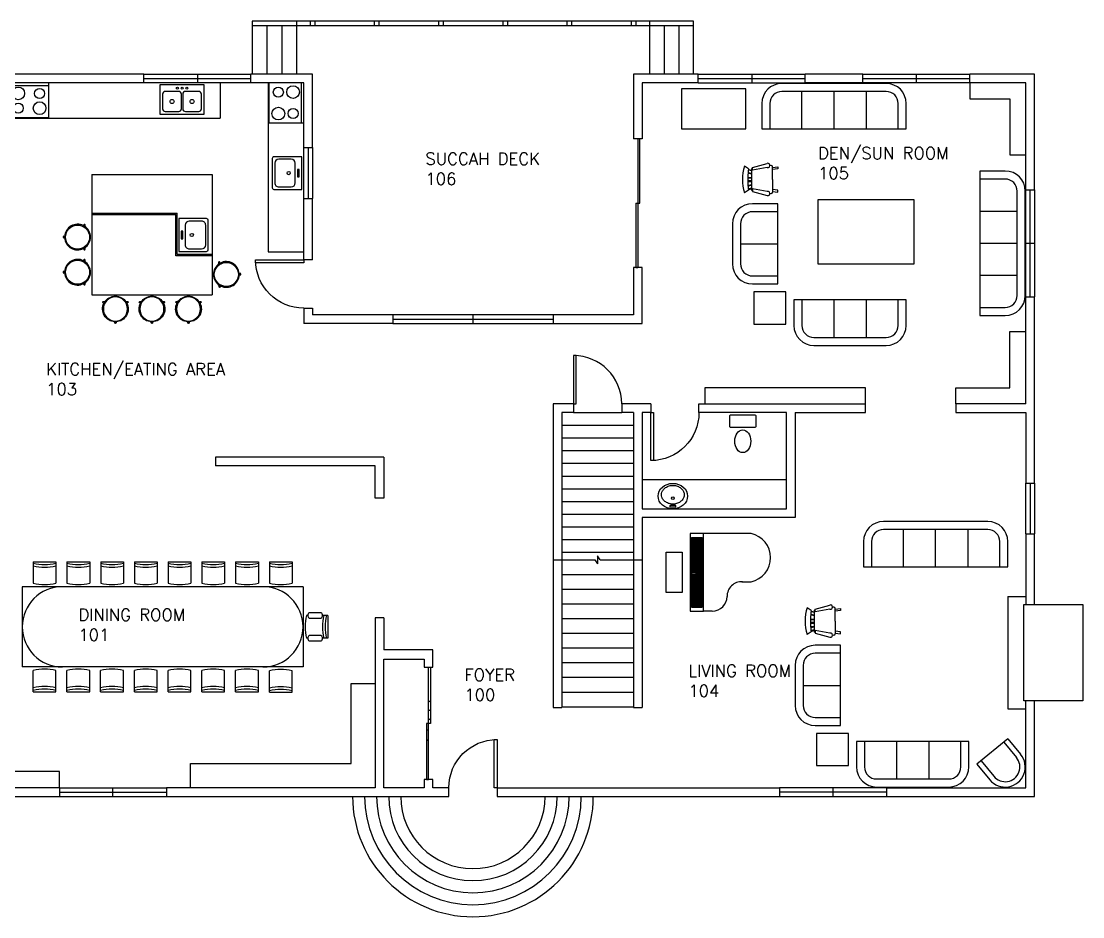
# Model space of a CAD drawing. Header units: inches. Extents: x -360 to 876, y -90 to 580.
# Drawn here: x 82 to 876, y -90 to 580 of the extents above; entities that cross this region are included whole.
import ezdxf

# ---------------------------------------------------------------- set-up
doc = ezdxf.new("R2010")
doc.units = ezdxf.units.IN
doc.header["$MEASUREMENT"] = 0
for name, color, linetype in [('flr-1', 30, 'Continuous'), ('flr-1-door', 2, 'Continuous'), ('flr-1-furn', 230, 'Continuous'), ('flr-1-glaz', 2, 'Continuous'), ('flr-1-glaz-sill', 1, 'Continuous')]:
    doc.layers.add(name, color=color, linetype=linetype)
doc.layers.add('flr-1-a-anno-text', color=7, linetype='Continuous', true_color=0x3fd968)
doc.styles.add('Roman', font='romans')

# ---------------------------------------------------------------- blocks, each defined once
blk = doc.blocks.new('door-36')
blk.add_lwpolyline([(0, 0), (2, 0), (2, 36), (0, 36)], close=True)
blk.add_arc((0, 0), 36, 0, 90)
blk = doc.blocks.new('range')
blk.add_line((-15, -2), (15, -2))
blk.add_lwpolyline([(-15, -26), (15, -26), (15, 0), (-15, 0)], close=True)
for centre, radius in [((-8, -8), 4.75), ((8, -8), 3.75), ((-8, -19), 3.75), ((8, -19), 4.75)]:
    blk.add_circle(centre, radius)
blk = doc.blocks.new('Piano - Baby Grand')
at = {"linetype": 'Continuous'}
for p, q in [((-29, 8.250005), (-29, -27.249995)), ((7, 1.250005), (7, 8.250005)), ((29, -20.749995), (29, -27.249995)), ((-29, -27.249995), (-29, -37.249995)), ((29, -27.249995), (-29, -27.249995)), ((-26, -36.249995), (-26, -28.249995)), ((-26, -28.249995), (26, -28.249995)), ((-25.25, -33.249995), (-25.25, -28.249995)), ((-24.75, -28.249995), (-24.75, -33.249995)), ((-24.25, -33.249995), (-24.25, -28.249995)), ((-23.75, -28.249995), (-23.75, -33.249995)), ((-23, -36.249995), (-23, -28.249995)), ((-22.25, -33.249995), (-22.25, -28.249995)), ((-21.75, -28.249995), (-21.75, -33.249995)), ((-21.25, -33.249995), (-21.25, -28.249995)), ((-20.75, -28.249995), (-20.75, -33.249995)), ((-20.25, -33.249995), (-20.25, -28.249995)), ((-19.75, -28.249995), (-19.75, -33.249995)), ((-19, -36.249995), (-19, -28.249995)), ((-18.25, -33.249995), (-18.25, -28.249995)), ((-17.75, -28.249995), (-17.75, -33.249995)), ((-17.25, -33.249995), (-17.25, -28.249995)), ((-16.75, -28.249995), (-16.75, -33.249995)), ((-16, -36.249995), (-16, -28.249995)), ((-15.25, -33.249995), (-15.25, -28.249995)), ((-14.75, -28.249995), (-14.75, -33.249995)), ((-14.25, -33.249995), (-14.25, -28.249995)), ((-13.75, -28.249995), (-13.75, -33.249995)), ((-13.25, -33.249995), (-13.25, -28.249995)), ((-12.75, -28.249995), (-12.75, -33.249995)), ((-12, -36.249995), (-12, -28.249995)), ((-11.25, -33.249995), (-11.25, -28.249995)), ((-10.75, -28.249995), (-10.75, -33.249995)), ((-10.25, -33.249995), (-10.25, -28.249995)), ((-9.75, -28.249995), (-9.75, -33.249995)), ((-9, -36.249995), (-9, -28.249995)), ((-8.25, -33.249995), (-8.25, -28.249995)), ((-7.75, -28.249995), (-7.75, -33.249995)), ((-7.25, -33.249995), (-7.25, -28.249995)), ((-6.75, -28.249995), (-6.75, -33.249995)), ((-6.25, -33.249995), (-6.25, -28.249995)), ((-5.75, -28.249995), (-5.75, -33.249995)), ((-5, -36.249995), (-5, -28.249995)), ((-4.25, -33.249995), (-4.25, -28.249995)), ((-3.75, -28.249995), (-3.75, -33.249995)), ((-3.25, -33.249995), (-3.25, -28.249995)), ((-2.75, -28.249995), (-2.75, -33.249995)), ((-2, -36.249995), (-2, -28.249995)), ((-1.25, -33.249995), (-1.25, -28.249995)), ((-0.75, -28.249995), (-0.75, -33.249995)), ((-0.25, -33.249995), (-0.25, -28.249995)), ((0.25, -28.249995), (0.25, -33.249995)), ((0.75, -33.249995), (0.75, -28.249995)), ((1.25, -28.249995), (1.25, -33.249995)), ((2, -36.249995), (2, -28.249995)), ((2.75, -33.249995), (2.75, -28.249995)), ((3.25, -28.249995), (3.25, -33.249995)), ((3.75, -33.249995), (3.75, -28.249995)), ((4.25, -28.249995), (4.25, -33.249995)), ((5, -36.249995), (5, -28.249995)), ((5.75, -33.249995), (5.75, -28.249995)), ((6.25, -28.249995), (6.25, -33.249995)), ((6.75, -33.249995), (6.75, -28.249995)), ((7.25, -28.249995), (7.25, -33.249995)), ((7.75, -33.249995), (7.75, -28.249995)), ((8.25, -28.249995), (8.25, -33.249995)), ((9, -36.249995), (9, -28.249995)), ((9.75, -33.249995), (9.75, -28.249995)), ((10.25, -28.249995), (10.25, -33.249995)), ((10.75, -33.249995), (10.75, -28.249995)), ((11.25, -28.249995), (11.25, -33.249995)), ((12, -36.249995), (12, -28.249995)), ((12.75, -33.249995), (12.75, -28.249995)), ((13.25, -28.249995), (13.25, -33.249995)), ((13.75, -33.249995), (13.75, -28.249995)), ((14.25, -28.249995), (14.25, -33.249995)), ((14.75, -33.249995), (14.75, -28.249995)), ((15.25, -28.249995), (15.25, -33.249995)), ((16, -36.249995), (16, -28.249995)), ((16.75, -33.249995), (16.75, -28.249995)), ((17.25, -28.249995), (17.25, -33.249995)), ((17.75, -33.249995), (17.75, -28.249995)), ((18.25, -28.249995), (18.25, -33.249995)), ((19, -36.249995), (19, -28.249995)), ((19.75, -33.249995), (19.75, -28.249995)), ((20.25, -28.249995), (20.25, -33.249995)), ((20.75, -33.249995), (20.75, -28.249995)), ((21.25, -28.249995), (21.25, -33.249995)), ((21.75, -33.249995), (21.75, -28.249995)), ((22.25, -28.249995), (22.25, -33.249995)), ((23, -36.249995), (23, -28.249995)), ((23.75, -33.249995), (23.75, -28.249995)), ((24.25, -28.249995), (24.25, -33.249995)), ((24.75, -33.249995), (24.75, -28.249995)), ((25.25, -28.249995), (25.25, -33.249995)), ((26, -36.249995), (26, -28.249995)), ((29, -37.249995), (29, -27.249995)), ((-29, -37.249995), (29, -37.249995)), ((-26, -36.249995), (-25, -36.249995)), ((-25, -33.249995), (-25.25, -33.249995)), ((-24.75, -33.249995), (-25, -33.249995)), ((-25, -36.249995), (-25, -33.249995)), ((-25, -36.249995), (-24, -36.249995)), ((-24, -33.249995), (-24.25, -33.249995)), ((-23.75, -33.249995), (-24, -33.249995)), ((-24, -36.249995), (-24, -33.249995)), ((-24, -36.249995), (-23, -36.249995)), ((-23, -36.249995), (-22, -36.249995)), ((-22, -33.249995), (-22.25, -33.249995)), ((-21.75, -33.249995), (-22, -33.249995)), ((-22, -36.249995), (-22, -33.249995)), ((-22, -36.249995), (-21, -36.249995)), ((-21, -33.249995), (-21.25, -33.249995)), ((-20.75, -33.249995), (-21, -33.249995)), ((-21, -36.249995), (-21, -33.249995)), ((-21, -36.249995), (-20, -36.249995)), ((-20, -33.249995), (-20.25, -33.249995)), ((-19.75, -33.249995), (-20, -33.249995)), ((-20, -36.249995), (-20, -33.249995)), ((-20, -36.249995), (-19, -36.249995)), ((-19, -36.249995), (-18, -36.249995)), ((-18, -33.249995), (-18.25, -33.249995)), ((-17.75, -33.249995), (-18, -33.249995)), ((-18, -36.249995), (-18, -33.249995)), ((-18, -36.249995), (-17, -36.249995)), ((-17, -33.249995), (-17.25, -33.249995)), ((-16.75, -33.249995), (-17, -33.249995)), ((-17, -36.249995), (-17, -33.249995)), ((-17, -36.249995), (-16, -36.249995)), ((-16, -36.249995), (-15, -36.249995)), ((-15, -33.249995), (-15.25, -33.249995)), ((-14.75, -33.249995), (-15, -33.249995)), ((-15, -36.249995), (-15, -33.249995)), ((-15, -36.249995), (-14, -36.249995)), ((-14, -33.249995), (-14.25, -33.249995)), ((-13.75, -33.249995), (-14, -33.249995)), ((-14, -36.249995), (-14, -33.249995)), ((-14, -36.249995), (-13, -36.249995)), ((-13, -33.249995), (-13.25, -33.249995)), ((-12.75, -33.249995), (-13, -33.249995)), ((-13, -36.249995), (-13, -33.249995)), ((-13, -36.249995), (-12, -36.249995)), ((-12, -36.249995), (-11, -36.249995)), ((-11, -33.249995), (-11.25, -33.249995)), ((-10.75, -33.249995), (-11, -33.249995)), ((-11, -36.249995), (-11, -33.249995)), ((-11, -36.249995), (-10, -36.249995)), ((-10, -33.249995), (-10.25, -33.249995)), ((-9.75, -33.249995), (-10, -33.249995)), ((-10, -36.249995), (-10, -33.249995)), ((-10, -36.249995), (-9, -36.249995)), ((-9, -36.249995), (-8, -36.249995)), ((-8, -33.249995), (-8.25, -33.249995)), ((-7.75, -33.249995), (-8, -33.249995)), ((-8, -36.249995), (-8, -33.249995)), ((-8, -36.249995), (-7, -36.249995)), ((-7, -33.249995), (-7.25, -33.249995)), ((-6.75, -33.249995), (-7, -33.249995)), ((-7, -36.249995), (-7, -33.249995)), ((-7, -36.249995), (-6, -36.249995)), ((-6, -33.249995), (-6.25, -33.249995)), ((-5.75, -33.249995), (-6, -33.249995)), ((-6, -36.249995), (-6, -33.249995)), ((-6, -36.249995), (-5, -36.249995)), ((-5, -36.249995), (-4, -36.249995)), ((-4, -33.249995), (-4.25, -33.249995)), ((-3.75, -33.249995), (-4, -33.249995)), ((-4, -36.249995), (-4, -33.249995)), ((-4, -36.249995), (-3, -36.249995)), ((-3, -33.249995), (-3.25, -33.249995)), ((-2.75, -33.249995), (-3, -33.249995)), ((-3, -36.249995), (-3, -33.249995)), ((-3, -36.249995), (-2, -36.249995)), ((-2, -36.249995), (-1, -36.249995)), ((-1, -33.249995), (-1.25, -33.249995)), ((-0.75, -33.249995), (-1, -33.249995)), ((-1, -36.249995), (-1, -33.249995)), ((-1, -36.249995), (0, -36.249995)), ((0, -33.249995), (-0.25, -33.249995)), ((0.25, -33.249995), (0, -33.249995)), ((0, -36.249995), (0, -33.249995)), ((0, -36.249995), (1, -36.249995)), ((1, -33.249995), (0.75, -33.249995)), ((1.25, -33.249995), (1, -33.249995)), ((1, -36.249995), (1, -33.249995)), ((1, -36.249995), (2, -36.249995)), ((2, -36.249995), (3, -36.249995)), ((3, -33.249995), (2.75, -33.249995)), ((3.25, -33.249995), (3, -33.249995)), ((3, -36.249995), (3, -33.249995)), ((3, -36.249995), (4, -36.249995)), ((4, -33.249995), (3.75, -33.249995)), ((4.25, -33.249995), (4, -33.249995)), ((4, -36.249995), (4, -33.249995)), ((4, -36.249995), (5, -36.249995)), ((5, -36.249995), (6, -36.249995)), ((6, -33.249995), (5.75, -33.249995)), ((6.25, -33.249995), (6, -33.249995)), ((6, -36.249995), (6, -33.249995)), ((6, -36.249995), (7, -36.249995)), ((7, -33.249995), (6.75, -33.249995)), ((7.25, -33.249995), (7, -33.249995)), ((7, -36.249995), (7, -33.249995)), ((7, -36.249995), (8, -36.249995)), ((8, -33.249995), (7.75, -33.249995)), ((8.25, -33.249995), (8, -33.249995)), ((8, -36.249995), (8, -33.249995)), ((8, -36.249995), (9, -36.249995)), ((9, -36.249995), (10, -36.249995)), ((10, -33.249995), (9.75, -33.249995)), ((10.25, -33.249995), (10, -33.249995)), ((10, -36.249995), (10, -33.249995)), ((10, -36.249995), (11, -36.249995)), ((11, -33.249995), (10.75, -33.249995)), ((11.25, -33.249995), (11, -33.249995)), ((11, -36.249995), (11, -33.249995)), ((11, -36.249995), (12, -36.249995)), ((12, -36.249995), (13, -36.249995)), ((13, -33.249995), (12.75, -33.249995)), ((13.25, -33.249995), (13, -33.249995)), ((13, -36.249995), (13, -33.249995)), ((13, -36.249995), (14, -36.249995)), ((14, -33.249995), (13.75, -33.249995)), ((14.25, -33.249995), (14, -33.249995)), ((14, -36.249995), (14, -33.249995)), ((14, -36.249995), (15, -36.249995)), ((15, -33.249995), (14.75, -33.249995)), ((15.25, -33.249995), (15, -33.249995)), ((15, -36.249995), (15, -33.249995)), ((15, -36.249995), (16, -36.249995)), ((16, -36.249995), (17, -36.249995)), ((17, -33.249995), (16.75, -33.249995)), ((17.25, -33.249995), (17, -33.249995)), ((17, -36.249995), (17, -33.249995)), ((17, -36.249995), (18, -36.249995)), ((18, -33.249995), (17.75, -33.249995)), ((18.25, -33.249995), (18, -33.249995)), ((18, -36.249995), (18, -33.249995)), ((18, -36.249995), (19, -36.249995)), ((19, -36.249995), (20, -36.249995)), ((20, -33.249995), (19.75, -33.249995)), ((20.25, -33.249995), (20, -33.249995)), ((20, -36.249995), (20, -33.249995)), ((20, -36.249995), (21, -36.249995)), ((21, -33.249995), (20.75, -33.249995)), ((21.25, -33.249995), (21, -33.249995)), ((21, -36.249995), (21, -33.249995)), ((21, -36.249995), (22, -36.249995)), ((22, -33.249995), (21.75, -33.249995)), ((22.25, -33.249995), (22, -33.249995)), ((22, -36.249995), (22, -33.249995)), ((22, -36.249995), (23, -36.249995)), ((23, -36.249995), (24, -36.249995)), ((24, -33.249995), (23.75, -33.249995)), ((24.25, -33.249995), (24, -33.249995)), ((24, -36.249995), (24, -33.249995)), ((24, -36.249995), (25, -36.249995)), ((25, -33.249995), (24.75, -33.249995)), ((25.25, -33.249995), (25, -33.249995)), ((25, -36.249995), (25, -33.249995)), ((25, -36.249995), (26, -36.249995))]:
    blk.add_line(p, q, dxfattribs=at)
for centre, radius, start, end in [((-11, 4.327585), 18.42241, 12.29325, 167.7067), ((18, 1.250005), 11, 177.3974, 270), ((18, -20.749995), 11, 0, 90)]:
    blk.add_arc(centre, radius, start, end, dxfattribs=at)
blk = doc.blocks.new('love seat')
for p, q in [((15, 34), (-15, 34)), ((15, 28), (-15, 28)), ((0, 28), (0, 0)), ((-30, 19), (-30, 0)), ((-24, 19), (-24, 0)), ((24, 0), (24, 19)), ((30, 0), (30, 19)), ((-30, 0), (30, 0))]:
    blk.add_line(p, q)
for centre, radius, start, end in [((-15, 19), 15, 90, 180), ((15, 19), 15, 0, 90), ((-15, 19), 9, 90, 180), ((15, 19), 9, 0, 90)]:
    blk.add_arc(centre, radius, start, end)
blk = doc.blocks.new('chair-2')
for p, q in [((-15, 0), (-15, 15)), ((-11, 0), (-11, 15)), ((11, 0), (11, 15)), ((15, 0), (15, 15)), ((-15, 0), (15, 0))]:
    blk.add_line(p, q)
for radius in [15, 11]:
    blk.add_arc((0, 15), radius, 0, 180)
blk = doc.blocks.new('Chair - Rocking')
at = {"linetype": 'Continuous'}
for p, q in [((-9, -7.5), (-12, -18.49999)), ((-8, -4.5), (-10, -1.5)), ((-7, -7.5), (-9, -7.5)), ((-9, -18.49999), (-7, -7.5)), ((-8.23428, -6.99939), (-8.3093, -7.47958)), ((-8.23041, -7), (8.23915, -7)), ((-7.5, -4.5), (-7, -7)), ((-6.5, -7), (-7.02225, -4.43)), ((-4.5, -7), (-4.96674, -4.19951)), ((-4, -7), (-4.40532, -4.16272)), ((-1.5, -4.05012), (-1.5, -7)), ((-1, -7), (-1, -4.05012)), ((1, -7), (1, -4.04655)), ((1.5, -4.05012), (1.5, -7)), ((4, -7), (4.40187, -4.18694)), ((4.5, -7), (4.96761, -4.19437)), ((6.5, -7), (7, -4.4057)), ((7.5, -4.5), (7, -7)), ((7, -7.5), (9, -7.5)), ((9, -18.49999), (7, -7.5)), ((8, -4.5), (10, -1.5)), ((8.31071, -7.48854), (8.23449, -7.00073)), ((9, -7.5), (12, -18.49999)), ((-10.36644, -20.64523), (-10.5, -21.49999)), ((-9, -22.49999), (-9.5, -26.49999)), ((0, -22.49999), (-9.5, -22.49999)), ((-8, -26.49999), (-7.5, -22.49999)), ((0, -22.49999), (9.5, -22.49999)), ((8, -26.49999), (7.5, -22.49999)), ((9, -22.49999), (9.5, -26.49999)), ((10.5, -21.49999), (10.3575, -20.58798)), ((-9.5, -26.49999), (-8, -26.49999)), ((9.5, -26.49999), (8, -26.49999))]:
    blk.add_line(p, q, dxfattribs=at)
for centre, radius, start, end in [((0, -34.08333), 34.08333, 72.93847, 107.0615), ((0, -68.25004), 64.25, 93.92211, 97.15267), ((0, -68.25004), 64.25, 82.84733, 93.92211), ((-10.5, -18.99999), 1.58114, 161.5651, 18.43495), ((-9.5, -21.49999), 1, 180, 270), ((10.5, -18.99999), 1.58114, 161.5651, 18.43495), ((9.5, -21.49999), 1, 270, 0)]:
    blk.add_arc(centre, radius, start, end, dxfattribs=at)
blk = doc.blocks.new('night table')
blk.add_lwpolyline([(0, 0), (18, 0), (18, 18), (0, 18)], close=True)
blk = doc.blocks.new('lav-1')
for p, q in [((6, -4), (-6, -4)), ((-8.5, -6.5), (-8.5, -14)), ((8.5, -14), (8.5, -6.5)), ((-6, -16.5), (6, -16.5))]:
    blk.add_line(p, q)
blk.add_lwpolyline([(-9, -18), (9, -18, 0.414214), (10, -17), (10, 0), (-10, 0), (-10, -17, 0.414214)], format="xyb", close=True)
blk.add_lwpolyline([(-2.25, -2.5), (2.25, -2.5), (2.25, -1.5), (-2.25, -1.5)], close=True)
blk.add_circle((0, -8), 1)
for centre, start, end in [((-6, -6.5), 90, 180), ((6, -6.5), 0, 90), ((-6, -14), 180, 270), ((6, -14), 270, 0)]:
    blk.add_arc(centre, 2.5, start, end)
blk = doc.blocks.new('sink-1')
blk.add_lwpolyline([(0, 0), (33, 0), (33, 22), (0, 22)], close=True)
for points in [[(4, 2), (14, 2, 0.414214), (16, 4), (16, 15, 0.414214), (14, 17), (4, 17, 0.414214), (2, 15), (2, 4, 0.414214)], [(19, 2), (29, 2, 0.414214), (31, 4), (31, 15, 0.414214), (29, 17), (19, 17, 0.414214), (17, 15), (17, 4, 0.414214)]]:
    blk.add_lwpolyline(points, format="xyb", close=True)
for centre, radius in [((13, 19.5), 0.75), ((16.5, 19.5), 0.75), ((20, 19.5), 0.75), ((9, 9.5), 1.5), ((24, 9.5), 1.5)]:
    blk.add_circle(centre, radius)
blk = doc.blocks.new('stool')
for p, q in [((9.13, 18.62), (9.13, 19.88)), ((9.62, 18.62), (9.62, 19.25)), ((10.13, 18.62), (10.13, 19.88)), ((0.5, 4.93), (1.58, 5.56)), ((1, 4.07), (2.08, 4.69)), ((1.29, 4.81), (1.83, 5.12)), ((17.17, 4.69), (18.25, 4.07)), ((17.42, 5.12), (17.96, 4.81)), ((17.67, 5.56), (18.75, 4.93))]:
    blk.add_line(p, q)
blk.add_circle((9.62, 9.62), 9)
for centre, radius, start, end in [((9.62, 9.62), 9.62, 92.97774, 207.02226), ((9.62, 19.88), 0.625, 323.1301, 216.8699), ((9.62, 19.88), 0.5, 0, 180), ((9.62, 9.62), 9.62, 332.97774, 87.02226), ((0.75, 4.5), 0.625, 83.1301, 336.8699), ((0.75, 4.5), 0.5, 120, 300), ((9.62, 9.62), 9.62, 212.97774, 327.02226), ((18.5, 4.5), 0.625, 203.1301, 96.8699), ((18.5, 4.5), 0.5, 240, 60)]:
    blk.add_arc(centre, radius, start, end)
blk = doc.blocks.new('lav-2')
blk.add_lwpolyline([(-2.25, -2.5), (2.25, -2.5), (2.25, -1.5), (-2.25, -1.5)], close=True)
blk.add_circle((0, -8), 1)
blk.add_ellipse((0, -9.5), major_axis=(11, 0), ratio=0.863636)
blk.add_open_spline([(8.5, -10.5), (8.5, -9.88), (8.4, -9.25), (7.93, -7.88), (7.51, -7.13), (6.34, -5.78), (5.6, -5.18), (3.88, -4.22), (2.91, -3.87), (0.86, -3.48), (-0.22, -3.45), (-2.3, -3.71), (-3.31, -4), (-5.11, -4.85), (-5.91, -5.41), (-7.2, -6.7), (-7.69, -7.43), (-8.34, -8.94), (-8.5, -9.73), (-8.5, -11.3), (-8.33, -12.09), (-7.67, -13.6), (-7.18, -14.33), (-5.88, -15.61), (-5.08, -16.17), (-3.27, -17.02), (-2.26, -17.3), (-0.17, -17.55), (0.9, -17.51), (2.95, -17.12), (3.92, -16.76), (5.63, -15.8), (6.37, -15.19), (7.53, -13.84), (7.95, -13.09), (8.4, -11.73), (8.5, -11.11), (8.5, -10.5)], degree=3, knots=[0, 0, 0, 0, 0.283107, 0.283107, 0.640727, 0.640727, 0.998347, 0.998347, 1.355967, 1.355967, 1.713588, 1.713588, 2.071208, 2.071208, 2.428828, 2.428828, 2.786448, 2.786448, 3.144068, 3.144068, 3.501688, 3.501688, 3.859308, 3.859308, 4.216928, 4.216928, 4.574549, 4.574549, 4.932169, 4.932169, 5.289789, 5.289789, 5.647409, 5.647409, 6.005029, 6.005029, 6.283185, 6.283185, 6.283185, 6.283185])
blk = doc.blocks.new('water-closet')
blk.add_lwpolyline([(-9, -9), (9, -9, 0.414214), (10, -8), (10, -1, 0.414214), (9, 0), (-9, 0, 0.414214), (-10, -1), (-10, -8, 0.414214)], format="xyb", close=True)
blk.add_ellipse((0, -19.5), major_axis=(0, 8.5), ratio=0.705882)

msp = doc.modelspace()

# ---------------------------------------------------------------- linework, layer by layer
at = {"layer": 'flr-1'}
for p, q in [((585, 579.5), (255, 579.5)), ((255, 579.5), (255, 540)), ((288, 579.5), (288, 540)), ((298.25, 579.5), (298.25, 576)), ((301.75, 579.5), (301.75, 576)), ((346.25, 579.5), (346.25, 576)), ((349.75, 579.5), (349.75, 576)), ((394.25, 579.5), (394.25, 576)), ((397.75, 579.5), (397.75, 576)), ((442.25, 579.5), (442.25, 576)), ((445.75, 579.5), (445.75, 576)), ((490.25, 579.5), (490.25, 576)), ((493.75, 579.5), (493.75, 576)), ((538.25, 579.5), (538.25, 576)), ((541.75, 579.5), (541.75, 576)), ((552, 579.5), (552, 540)), ((585, 540), (585, 579.5)), ((585, 576), (255, 576)), ((266, 576), (266, 540)), ((277, 576), (277, 540)), ((563, 576), (563, 540)), ((574, 576), (574, 540)), ((174, 540), (0, 540)), ((174, 533.5), (174, 540)), ((300, 540), (254, 540)), ((254, 533.5), (254, 540)), ((300, 485), (300, 540)), ((540, 540), (540, 491.5)), ((588.5, 540), (540, 540)), ((588.5, 533.5), (588.5, 540)), ((668.5, 533.5), (668.5, 540)), ((711.5, 540), (668.5, 540)), ((711.5, 533.5), (711.5, 540)), ((840, 540), (791.5, 540)), ((791.5, 533.5), (791.5, 540)), ((840, 453.5), (840, 540)), ((174, 533.5), (73, 533.5)), ((293.5, 533.5), (254, 533.5)), ((293.5, 485), (293.5, 533.5)), ((546.5, 533.5), (546.5, 491.5)), ((588.5, 533.5), (546.5, 533.5)), ((711.5, 533.5), (668.5, 533.5)), ((833.5, 533.5), (791.5, 533.5)), ((833.5, 453.5), (833.5, 533.5)), ((293.5, 485), (300, 485)), ((546.5, 491.5), (540, 491.5)), ((833.5, 453.5), (840, 453.5)), ((293.5, 401), (293.5, 447)), ((293.5, 447), (300, 447)), ((300, 401), (300, 447)), ((300, 401), (293.5, 401)), ((546.5, 395.5), (540, 395.5)), ((540, 395.5), (540, 360)), ((546.5, 353.5), (546.5, 395.5)), ((833.5, 293.5), (833.5, 373.5)), ((833.5, 373.5), (840, 373.5)), ((840, 234.25), (840, 373.5)), ((293.5, 365), (293.5, 353.5)), ((293.5, 365), (300, 365)), ((300, 365), (300, 360)), ((360, 360), (300, 360)), ((360, 360), (360, 353.5)), ((540, 360), (480, 360)), ((480, 360), (480, 353.5)), ((360, 353.5), (293.5, 353.5)), ((480, 353.5), (546.5, 353.5)), ((480, 293.5), (480, 66.5)), ((495.25, 293.5), (480, 293.5)), ((486.5, 287), (486.5, 66.5)), ((495.25, 287), (486.5, 287)), ((495.25, 293.5), (495.25, 287)), ((495.25, 287), (531.25, 287)), ((553, 293.5), (531.25, 293.5)), ((531.25, 293.5), (531.25, 287)), ((540, 287), (531.25, 287)), ((540, 287), (540, 66.5)), ((546.5, 287), (546.5, 215)), ((553, 287), (546.5, 287)), ((553, 293.5), (553, 287)), ((589, 287), (589, 293.5)), ((589, 293.5), (713.5, 293.5)), ((654.5, 287), (589, 287)), ((654.5, 215), (654.5, 287)), ((661, 287), (661, 208.5)), ((661, 287), (713.5, 287)), ((713.5, 287), (713.5, 293.5)), ((833.5, 293.5), (781, 293.5)), ((781, 293.5), (781, 287)), ((781, 287), (833.5, 287)), ((833.5, 287), (833.5, 234.25)), ((486.5, 277.5), (540, 277.5)), ((486.5, 268), (540, 268)), ((486.5, 258.5), (540, 258.5)), ((353.5, 253.5), (227.5, 253.5)), ((227.5, 253.5), (227.5, 247)), ((347, 247), (227.5, 247)), ((347, 223), (347, 247)), ((353.5, 253.5), (353.5, 223)), ((486.5, 249), (540, 249)), ((486.5, 239.5), (540, 239.5)), ((833.5, 234.25), (840, 234.25)), ((353.5, 223), (347, 223)), ((486.5, 230), (540, 230)), ((486.5, 220.5), (540, 220.5)), ((546.5, 215), (654.5, 215)), ((486.5, 211), (540, 211)), ((661, 208.5), (546.5, 208.5)), ((546.5, 208.5), (546.5, 66.5)), ((486.5, 201.5), (540, 201.5)), ((486.5, 192), (540, 192)), ((833.5, 196.25), (840, 196.25)), ((833.5, 196.25), (833.5, 143.5)), ((840, 143.5), (840, 196.25)), ((480, 176.75), (511.25, 176.75)), ((486.5, 182.5), (540, 182.5)), ((511.25, 176.75), (513.25, 173.75)), ((513.25, 179.75), (513.25, 173.75)), ((515.25, 176.75), (513.25, 179.75)), ((515.25, 176.75), (546.5, 176.75)), ((486.5, 166), (540, 166)), ((486.5, 155), (540, 155)), ((486.5, 144), (540, 144)), ((832, 143.5), (876, 143.5)), ((832, 71.5), (832, 143.5)), ((876, 143.5), (876, 71.5)), ((347, 133.5), (347, 6.5)), ((353.5, 133.5), (347, 133.5)), ((353.5, 133.5), (353.5, 109.5)), ((486.5, 133), (540, 133)), ((486.5, 122), (540, 122)), ((390, 109.5), (353.5, 109.5)), ((390, 96.5), (390, 109.5)), ((486.5, 111), (540, 111)), ((353.5, 6.5), (353.5, 102.5)), ((353.5, 102.5), (383.5, 102.5)), ((383.5, 102.5), (383.5, 96.5)), ((383.5, 96.5), (390, 96.5)), ((486.5, 100), (540, 100)), ((486.5, 89), (540, 89)), ((486.5, 78), (540, 78)), ((876, 71.5), (832, 71.5)), ((833.5, 6.5), (833.5, 71.5)), ((840, 0), (840, 71.5)), ((480, 66.5), (486.5, 66.5)), ((486.5, 67), (540, 67)), ((540, 66.5), (546.5, 66.5)), ((390, 12.5), (383.5, 12.5)), ((383.5, 12.5), (383.5, 6.5)), ((390, 6.5), (390, 12.5)), ((-60, 0), (110.75, 0)), ((110.75, 6.5), (6.5, 6.5)), ((110.75, 6.5), (110.75, 0)), ((347, 6.5), (190.75, 6.5)), ((190.75, 6.5), (190.75, 0)), ((383.5, 6.5), (353.5, 6.5)), ((402, 6.5), (390, 6.5)), ((402, 0), (402, 6.5)), ((438, 6.5), (649.25, 6.5)), ((438, 6.5), (438, 0)), ((649.25, 6.5), (649.25, 0)), ((729.25, 6.5), (729.25, 0)), ((729.25, 6.5), (833.5, 6.5)), ((190.75, 0), (402, 0)), ((438, 0), (649.25, 0)), ((729.25, 0), (840, 0))]:
    msp.add_line(p, q, dxfattribs=at)
for radius, start, end in [(78, 114.01974, 115.23184), (72, 116.16593, 117.50368), (66, 118.75469, 120.25092), (60, 123.65334, 125.39195), (54, 128.00576, 130.05469), (90, 180, 360), (81, 180, 360), (72, 180, 360), (63, 180, 360), (54, 180, 360)]:
    msp.add_arc((420, 0), radius, start, end, dxfattribs=at)
at = {"layer": 'flr-1-door'}
for p, q in [((543.25, 491.5), (543.25, 395.5)), ((544.75, 491.5), (543.25, 491.5)), ((544.75, 443.5), (544.75, 491.5)), ((541.75, 443.5), (544.75, 443.5)), ((541.75, 443.5), (541.75, 395.5)), ((541.75, 395.5), (543.25, 395.5)), ((386.75, 12.5), (386.75, 96.5)), ((386.75, 96.5), (388.25, 96.5)), ((388.25, 96.5), (388.25, 54.5)), ((388.25, 54.5), (385.25, 54.5)), ((385.25, 54.5), (385.25, 12.5)), ((385.25, 12.5), (386.75, 12.5))]:
    msp.add_line(p, q, dxfattribs=at)
at = {"layer": 'flr-1-furn'}
for p, q in [((231, 533.5), (231, 507)), ((267, 533.5), (267, 407)), ((729, 533), (651, 533)), ((791.5, 533.5), (791.5, 521.5)), ((729, 527), (651, 527)), ((666, 499), (666, 527)), ((690, 499), (690, 527)), ((714, 527), (714, 499)), ((636, 518), (636, 499)), ((642, 518), (642, 499)), ((738, 499), (738, 518)), ((744, 499), (744, 518)), ((791.5, 521.5), (821.5, 521.5)), ((821.5, 521.5), (821.5, 479.5)), ((73, 507), (231, 507)), ((636, 499), (744, 499)), ((821.5, 479.5), (833.5, 479.5)), ((135, 465), (135, 375)), ((135, 465), (225, 465)), ((225, 465), (225, 375)), ((799, 467.5), (799, 359.5)), ((818, 467.5), (799, 467.5)), ((818, 461.5), (799, 461.5)), ((827, 374.5), (827, 452.5)), ((833, 374.5), (833, 452.5)), ((799, 437.5), (827, 437.5)), ((135, 436), (198.75, 436)), ((135, 435), (197.75, 435)), ((197.75, 404), (197.75, 435)), ((198.75, 405), (198.75, 436)), ((799, 413.5), (827, 413.5)), ((225, 405), (198.75, 405)), ((267, 407), (293.5, 407)), ((225, 404), (197.75, 404)), ((827, 389.5), (799, 389.5)), ((135, 375), (225, 375)), ((744, 371.12), (660, 371.12)), ((660, 371.12), (660, 352.12)), ((666, 371.12), (666, 352.12)), ((690, 343.12), (690, 371.12)), ((714, 371.12), (714, 343.12)), ((738, 352.12), (738, 371.12)), ((744, 352.12), (744, 371.12)), ((799, 365.5), (818, 365.5)), ((799, 359.5), (818, 359.5)), ((675, 343.12), (729, 343.12)), ((821.5, 305.5), (821.5, 347.5)), ((821.5, 347.5), (833.5, 347.5)), ((675, 337.12), (729, 337.12)), ((713.5, 305.5), (593.5, 305.5)), ((593.5, 305.5), (593.5, 293.5)), ((713.5, 293.5), (713.5, 305.5)), ((781, 293.5), (781, 305.5)), ((781, 305.5), (821.5, 305.5)), ((546.5, 237), (654.5, 237)), ((805, 205.5), (727, 205.5)), ((805, 199.5), (727, 199.5)), ((742, 171.5), (742, 199.5)), ((766, 171.5), (766, 199.5)), ((790, 199.5), (790, 171.5)), ((712, 190.5), (712, 171.5)), ((718, 190.5), (718, 171.5)), ((814, 171.5), (814, 190.5)), ((820, 171.5), (820, 190.5)), ((712, 171.5), (820, 171.5)), ((293, 156.75), (83, 156.75)), ((83, 156.75), (83, 96.75)), ((293, 156.75), (293, 96.75)), ((820, 149.5), (820, 65.5)), ((820, 149.5), (833.5, 149.5)), ((293, 96.75), (83, 96.75)), ((329, 24.5), (329, 84.5)), ((329, 84.5), (347, 84.5)), ((820, 65.5), (833.5, 65.5)), ((790.86, 41), (706.86, 41)), ((706.86, 41), (706.86, 22)), ((712.86, 41), (712.86, 22)), ((736.86, 13), (736.86, 41)), ((760.86, 41), (760.86, 13)), ((784.86, 22), (784.86, 41)), ((790.86, 22), (790.86, 41)), ((208.75, 6.5), (208.75, 24.5)), ((208.75, 24.5), (329, 24.5)), ((110.75, 18.5), (18.5, 18.5)), ((110.75, 6.5), (110.75, 18.5)), ((721.86, 13), (775.86, 13)), ((721.86, 7), (775.86, 7))]:
    msp.add_line(p, q, dxfattribs=at)
at = {"layer": 'flr-1-furn', "linetype": 'Continuous'}
for p, q in [((91.22, 175.38), (91.22, 172.38)), ((91.22, 175.38), (108.22, 175.38)), ((108.22, 175.38), (108.22, 172.38)), ((116.44, 175.38), (116.44, 172.38)), ((116.44, 175.38), (133.44, 175.38)), ((133.44, 175.38), (133.44, 172.38)), ((141.66, 175.38), (141.66, 172.38)), ((141.66, 175.38), (158.66, 175.38)), ((158.66, 175.38), (158.66, 172.38)), ((166.88, 175.38), (166.88, 172.38)), ((166.88, 175.38), (183.88, 175.38)), ((183.88, 175.38), (183.88, 172.38)), ((192.12, 175.38), (192.12, 172.38)), ((192.12, 175.38), (209.12, 175.38)), ((209.12, 175.38), (209.12, 172.38)), ((217.34, 175.38), (217.34, 172.38)), ((217.34, 175.38), (234.34, 175.38)), ((234.34, 175.38), (234.34, 172.38)), ((242.56, 175.38), (242.56, 172.38)), ((242.56, 175.38), (259.56, 175.38)), ((259.56, 175.38), (259.56, 172.38)), ((267.78, 175.38), (267.78, 172.38)), ((267.78, 175.38), (284.78, 175.38)), ((284.78, 175.38), (284.78, 172.38)), ((91.22, 172.38), (91.22, 159.38)), ((108.22, 172.38), (108.22, 159.38)), ((116.44, 172.38), (116.44, 159.38)), ((133.44, 172.38), (133.44, 159.38)), ((141.66, 172.38), (141.66, 159.38)), ((158.66, 172.38), (158.66, 159.38)), ((166.88, 172.38), (166.88, 159.38)), ((183.88, 172.38), (183.88, 159.38)), ((192.12, 172.38), (192.12, 159.38)), ((209.12, 172.38), (209.12, 159.38)), ((217.34, 172.38), (217.34, 159.38)), ((234.34, 172.38), (234.34, 159.38)), ((242.56, 172.38), (242.56, 159.38)), ((259.56, 172.38), (259.56, 159.38)), ((267.78, 172.38), (267.78, 159.38)), ((284.78, 172.38), (284.78, 159.38)), ((296.5, 135.25), (295.5, 135.25)), ((306.5, 137.25), (297.5, 137.25)), ((308.5, 135.25), (307.5, 135.25)), ((311.5, 135.25), (308.5, 135.25)), ((311.5, 135.25), (311.5, 118.25)), ((297.5, 133.25), (306.5, 133.25)), ((306.5, 120.25), (297.5, 120.25)), ((296.5, 118.25), (295.5, 118.25)), ((297.5, 116.25), (306.5, 116.25)), ((308.5, 118.25), (307.5, 118.25)), ((311.5, 118.25), (308.5, 118.25)), ((91.22, 81.12), (91.22, 94.12)), ((108.22, 81.12), (108.22, 94.12)), ((116.44, 81.12), (116.44, 94.12)), ((133.44, 81.12), (133.44, 94.12)), ((141.64, 81.12), (141.64, 94.12)), ((158.64, 81.12), (158.64, 94.12)), ((166.88, 81.12), (166.88, 94.12)), ((183.88, 81.12), (183.88, 94.12)), ((192.12, 81.12), (192.12, 94.12)), ((209.12, 81.12), (209.12, 94.12)), ((217.34, 81.12), (217.34, 94.12)), ((234.34, 81.12), (234.34, 94.12)), ((242.56, 81.12), (242.56, 94.12)), ((259.56, 81.12), (259.56, 94.12)), ((267.78, 80.92), (267.78, 93.92)), ((284.78, 80.92), (284.78, 93.92)), ((91.22, 78.12), (91.22, 81.12)), ((108.22, 78.12), (108.22, 81.12)), ((116.44, 78.12), (116.44, 81.12)), ((133.44, 78.12), (133.44, 81.12)), ((141.64, 78.12), (141.64, 81.12)), ((158.64, 78.12), (158.64, 81.12)), ((166.88, 78.12), (166.88, 81.12)), ((183.88, 78.12), (183.88, 81.12)), ((192.12, 78.12), (192.12, 81.12)), ((209.12, 78.12), (209.12, 81.12)), ((217.34, 78.12), (217.34, 81.12)), ((234.34, 78.12), (234.34, 81.12)), ((242.56, 78.12), (242.56, 81.12)), ((259.56, 78.12), (259.56, 81.12)), ((267.78, 77.92), (267.78, 80.92)), ((284.78, 77.92), (284.78, 80.92)), ((91.22, 78.12), (108.22, 78.12)), ((116.44, 78.12), (133.44, 78.12)), ((141.64, 78.12), (158.64, 78.12)), ((166.88, 78.12), (183.88, 78.12)), ((192.12, 78.12), (209.12, 78.12)), ((217.34, 78.12), (234.34, 78.12)), ((242.56, 78.12), (259.56, 78.12)), ((267.78, 77.92), (284.78, 77.92))]:
    msp.add_line(p, q, dxfattribs=at)
at = {"layer": 'flr-1-furn'}
for points in [[(576, 499), (624, 499), (624, 529), (576, 529)], [(678, 398.09), (750, 398.09), (750, 446.09), (678, 446.09)], [(564.5, 182.5), (576.5, 182.5), (576.5, 152.5), (564.5, 152.5)]]:
    msp.add_lwpolyline(points, close=True, dxfattribs=at)
for centre, radius, start, end in [((651, 518), 15, 90, 180), ((729, 518), 15, 0, 90), ((651, 518), 9, 90, 180), ((729, 518), 9, 0, 90), ((818, 452.5), 15, 0, 90), ((818, 452.5), 9, 0, 90), ((818, 374.5), 15, 270, 0), ((818, 374.5), 9, 270, 0), ((675, 352.12), 15, 180, 270), ((675, 352.12), 9, 180, 270), ((729, 352.12), 15, 270, 0), ((729, 352.12), 9, 270, 0), ((727, 190.5), 15, 90, 180), ((727, 190.5), 9, 90, 180), ((805, 190.5), 15, 0, 90), ((805, 190.5), 9, 0, 90), ((113, 126.75), 30, 90, 270), ((263, 126.75), 30, 270, 90), ((721.86, 22), 15, 180, 270), ((721.86, 22), 9, 180, 270), ((775.86, 22), 15, 270, 0), ((775.86, 22), 9, 270, 0)]:
    msp.add_arc(centre, radius, start, end, dxfattribs=at)
at = {"layer": 'flr-1-furn', "linetype": 'Continuous'}
for centre, radius, start, end in [((99.72, 210), 36.63, 256.5803, 283.4197), ((99.72, 210), 38.63, 257.28717, 282.71283), ((124.94, 210), 36.63, 256.5803, 283.4197), ((124.94, 210), 38.63, 257.28717, 282.71283), ((150.16, 210), 36.63, 256.5803, 283.4197), ((150.16, 210), 38.63, 257.28717, 282.71283), ((175.38, 210), 36.63, 256.5803, 283.4197), ((175.38, 210), 38.63, 257.28717, 282.71283), ((200.62, 210), 36.63, 256.5803, 283.4197), ((200.62, 210), 38.63, 257.28717, 282.71283), ((225.84, 210), 36.63, 256.5803, 283.4197), ((225.84, 210), 38.63, 257.28717, 282.71283), ((251.06, 210), 36.63, 256.5803, 283.4197), ((251.06, 210), 38.63, 257.28717, 282.71283), ((276.28, 210), 36.63, 256.5803, 283.4197), ((276.28, 210), 38.63, 257.28717, 282.71283), ((99.72, 195), 36.63, 256.5803, 283.4197), ((124.94, 195), 36.63, 256.5803, 283.4197), ((150.16, 195), 36.63, 256.5803, 283.4197), ((175.38, 195), 36.63, 256.5803, 283.4197), ((200.62, 195), 36.63, 256.5803, 283.4197), ((225.84, 195), 36.63, 256.5803, 283.4197), ((251.06, 195), 36.63, 256.5803, 283.4197), ((276.28, 195), 36.63, 256.5803, 283.4197), ((331.12, 126.75), 36.63, 166.5803, 193.4197), ((299, 135.25), 2.5, 126.8699, 233.1301), ((305, 135.25), 2.5, 306.8699, 53.1301), ((346.18, 126.76), 38.68, 167.3172, 192.70373), ((346.12, 126.75), 36.63, 166.5803, 193.4197), ((299, 118.25), 2.5, 126.8699, 233.1301), ((305, 118.25), 2.5, 306.8699, 53.1301), ((99.72, 58.5), 36.63, 76.5803, 103.4197), ((124.94, 58.5), 36.63, 76.5803, 103.4197), ((150.14, 58.5), 36.63, 76.5803, 103.4197), ((175.38, 58.5), 36.63, 76.5803, 103.4197), ((200.62, 58.5), 36.63, 76.5803, 103.4197), ((225.84, 58.5), 36.63, 76.5803, 103.4197), ((251.06, 58.5), 36.63, 76.5803, 103.4197), ((276.28, 58.3), 36.63, 76.5803, 103.4197), ((99.72, 43.5), 38.63, 77.28717, 102.71283), ((99.72, 43.5), 36.63, 76.5803, 103.4197), ((124.94, 43.5), 38.63, 77.28717, 102.71283), ((124.94, 43.5), 36.63, 76.5803, 103.4197), ((150.14, 43.5), 38.63, 77.28717, 102.71283), ((150.14, 43.5), 36.63, 76.5803, 103.4197), ((175.38, 43.5), 38.63, 77.28717, 102.71283), ((175.38, 43.5), 36.63, 76.5803, 103.4197), ((200.62, 43.5), 38.63, 77.28717, 102.71283), ((200.62, 43.5), 36.63, 76.5803, 103.4197), ((225.84, 43.5), 38.63, 77.28717, 102.71283), ((225.84, 43.5), 36.63, 76.5803, 103.4197), ((251.06, 43.5), 38.63, 77.28717, 102.71283), ((251.06, 43.5), 36.63, 76.5803, 103.4197), ((276.28, 43.3), 38.63, 77.28717, 102.71283), ((276.28, 43.3), 36.63, 76.5803, 103.4197)]:
    msp.add_arc(centre, radius, start, end, dxfattribs=at)
at = {"layer": 'flr-1-glaz'}
for p, q in [((214, 540), (214, 533.5)), ((628.5, 540), (628.5, 533.5)), ((751.5, 540), (751.5, 533.5)), ((174, 536.75), (254, 536.75)), ((588.5, 536.75), (668.5, 536.75)), ((711.5, 536.75), (791.5, 536.75)), ((296.75, 485), (296.75, 447)), ((836.75, 373.5), (836.75, 453.5)), ((833.5, 413.5), (840, 413.5)), ((420, 360), (420, 353.5)), ((360, 356.75), (480, 356.75)), ((836.75, 234.25), (836.75, 196.25)), ((110.75, 3.25), (190.75, 3.25)), ((150.75, 0), (150.75, 6.5)), ((729.25, 3.25), (649.25, 3.25)), ((689.25, 0), (689.25, 6.5))]:
    msp.add_line(p, q, dxfattribs=at)
at = {"layer": 'flr-1-glaz-sill'}
for p, q in [((174, 540), (254, 540)), ((588.5, 540), (668.5, 540)), ((711.5, 540), (791.5, 540)), ((254, 533.5), (174, 533.5)), ((588.5, 533.5), (668.5, 533.5)), ((791.5, 533.5), (711.5, 533.5)), ((293.5, 447), (293.5, 485)), ((300, 485), (300, 447)), ((833.5, 373.5), (833.5, 453.5)), ((840, 453.5), (840, 373.5)), ((480, 360), (360, 360)), ((360, 353.5), (480, 353.5)), ((833.5, 196.25), (833.5, 234.25)), ((840, 234.25), (840, 196.25)), ((110.75, 6.5), (190.75, 6.5)), ((110.75, 0), (190.75, 0)), ((729.25, 6.5), (649.25, 6.5)), ((649.25, 0), (729.25, 0))]:
    msp.add_line(p, q, dxfattribs=at)

# ---------------------------------------------------------------- block references
at = {"layer": 'flr-1-door', "xscale": -1}
for p, rotation in [((293.5, 401), 89.99999999999967), ((553, 287), 180)]:
    msp.add_blockref('door-36', p, dxfattribs=dict(at, rotation=rotation))
at = {"layer": 'flr-1-door'}
msp.add_blockref('door-36', (495.25, 293.5), dxfattribs=at)
at = {"layer": 'flr-1-door', "xscale": -1}
msp.add_blockref('door-36', (438, 6.5), dxfattribs=at)
at = {"layer": 'flr-1-furn'}
for name, p in [('range', (88, 533.5)), ('sink-1', (186, 510)), ('water-closet', (621.75, 285))]:
    msp.add_blockref(name, p, dxfattribs=at)
for name, p, rotation in [('range', (293.5, 518.5), 270), ('Chair - Rocking', (621.52, 461.19), 90), ('love seat', (648.05, 413.09), 90), ('stool', (134, 408.5), 89.99999999999997), ('stool', (134, 382.25), 89.99999999999997), ('stool', (232.38, 377), 31.19471986780186), ('lav-2', (569.5, 215), 180), ('Piano - Baby Grand', (619.75, 167.5), 270), ('Chair - Rocking', (668.38, 131.06), 90), ('love seat', (694.91, 82.97), 90), ('chair-2', (808.44, 33.56), 219.4519870171947)]:
    msp.add_blockref(name, p, dxfattribs=dict(at, rotation=rotation))
at = {"layer": 'flr-1-furn', "xscale": 1.222222222222222, "yscale": 1.222222222222222, "zscale": 1.222222222222222}
for p, rotation in [((292, 466), 270), ((200, 419.69), 89.99999999999999)]:
    msp.add_blockref('lav-1', p, dxfattribs=dict(at, rotation=rotation))
at = {"layer": 'flr-1-furn', "xscale": -1, "rotation": 180}
for p in [(143.06, 374), (170.38, 374), (197.69, 374)]:
    msp.add_blockref('stool', p, dxfattribs=at)
at = {"layer": 'flr-1-furn', "xscale": 1.333333333333333, "yscale": 1.333333333333333, "zscale": 1.333333333333333}
for p in [(630, 353.13), (676.86, 23)]:
    msp.add_blockref('night table', p, dxfattribs=at)

# ---------------------------------------------------------------- texts
at = {"layer": 'flr-1-a-anno-text', "char_height": 9, "attachment_point": 1, "style": 'Roman'}
for s, insert in [('DEN/SUN ROOM\\P105', (678.06, 485.38)), ('SUCCAH DECK\\P106', (384.5, 481.19)), ('KITCHEN/EATING AREA\\P103', (100.88, 323.94)), ('DINING ROOM\\P101', (125, 140.31)), ('FOYER\\P100', (413.62, 95.38)), ('LIVING ROOM\\P104', (581.12, 98.44))]:
    msp.add_mtext_dynamic_manual_height_columns(s, width=238.1875, gutter_width=2.5, heights=[0], dxfattribs=dict(at, insert=insert))

doc.saveas('drawing.dxf')
